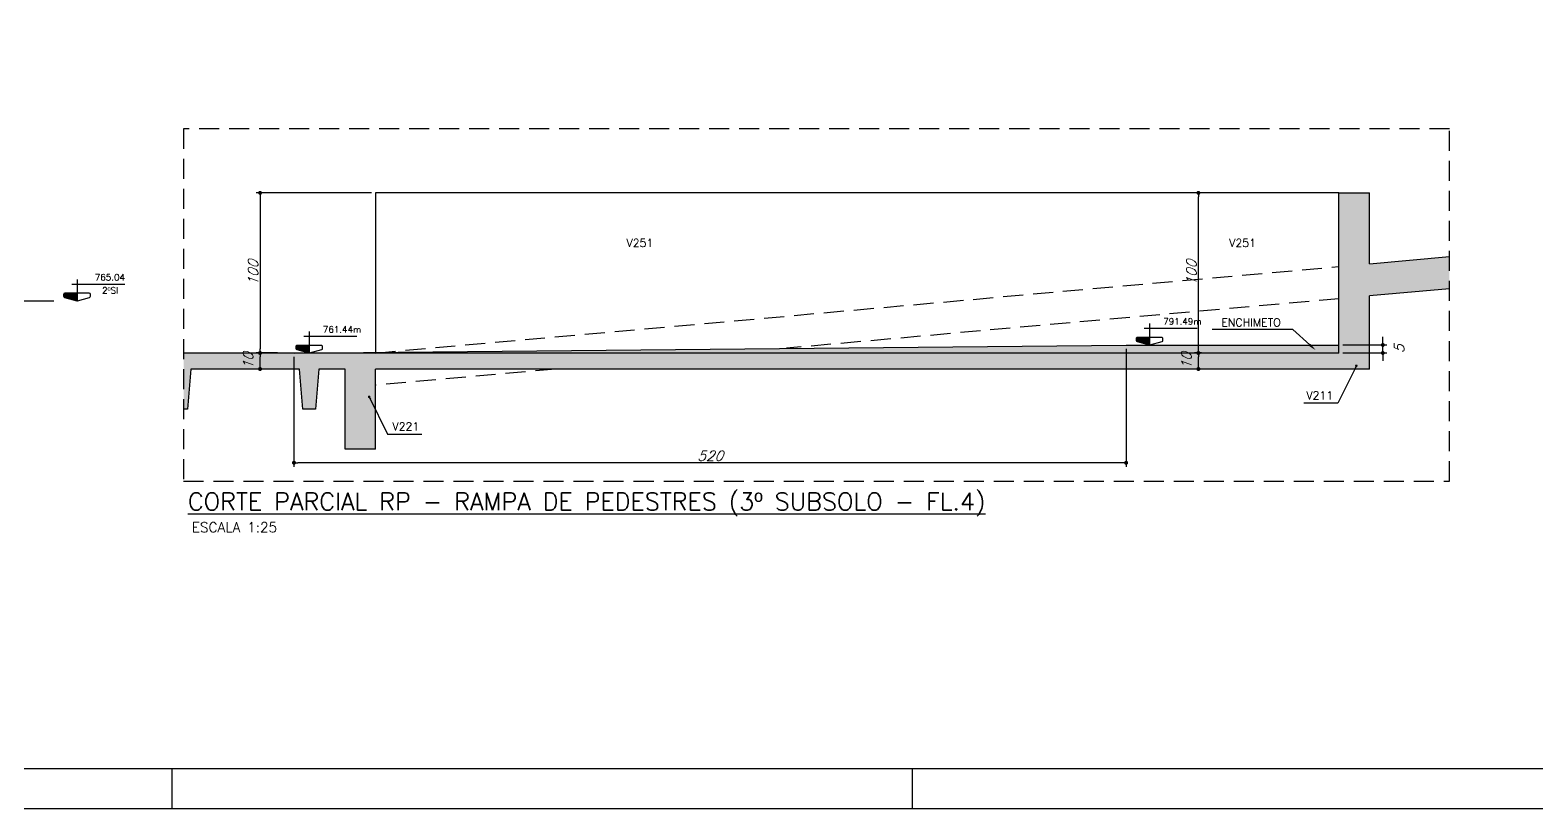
# Model space of a CAD drawing. Header units: millimetres. Extents: x 0 to 7795, y 0 to 4500.
# Drawn here: x 2068 to 3951, y 0 to 972 of the extents above; entities that cross this region are included whole.
import ezdxf
from ezdxf import colors
from ezdxf.entities.mleader import LeaderData, LeaderLine
from ezdxf.enums import TextEntityAlignment as Align
from ezdxf.math import Vec2, Vec3

# ---------------------------------------------------------------- set-up
doc = ezdxf.new("R2010")
doc.units = ezdxf.units.MM
doc.header["$LTSCALE"] = 50
doc.linetypes.add('DASHED', pattern=[0.75, 0.5, -0.25])
doc.linetypes.add('DIVIDE2', pattern=[0.625, 0.25, -0.125, 0, -0.125, 0, -0.125])
for name, color, linetype in [('AR-TEXTO_REGUA 120_1-200', 4, 'Continuous'), ('F-AUX', 2, 'Continuous'), ('F-AUX-RED', 1, 'Continuous'), ('F-CORTE', 4, 'Continuous'), ('F-COTAS', 106, 'Continuous'), ('F-EIXOS-DET', 1, 'Continuous'), ('F-LEADER', 1, 'Continuous'), ('F-MARGEM', 1, 'Continuous'), ('F-NÍVEL-VISTA', 2, 'Continuous'), ('F-SOLIDO-CORTE', 71, 'Continuous'), ('F-TEXTO', 6, 'Continuous'), ('F-TEXTO-YELLOW', 2, 'Continuous'), ('F-VISTA', 2, 'Continuous')]:
    doc.layers.add(name, color=color, linetype=linetype)
doc.styles.add('CP-TEXT-INCL', font='simplex.shx', dxfattribs={"oblique": 20})
doc.styles.add('MCP', font='simplex.shx')
doc.styles.add('REGUA-120-esc1_200', font='simplex.shx', dxfattribs={"height": 0.6})
doc.styles.add('ROMANS', font='simplex.shx')
doc.styles.get("Standard").update_dxf_attribs({"font": 'txt.shx'})
doc.dimstyles.new('CP-COTAS-50', dxfattribs={"dimscale": 0.64, "dimtxt": 12.5, "dimasz": 5, "dimexe": 5, "dimexo": 5, "dimgap": 2.5, "dimtad": 1, "dimdec": 1, "dimdsep": 46, "dimtxsty": 'CP-TEXT-INCL', "dimblk1": 'DOT', "dimblk2": 'DOT', "dimsah": 1, "dimcen": 9, "dimclrd": 256, "dimclre": 256, "dimclrt": 256, "dimadec": 0, "dimazin": 0, "dimtfac": 1, "dimtdec": 1, "dimtmove": 2, "dimatfit": 3, "dimldrblk": 'DOT', "dimfxl": 5, "dimtolj": 1, "dimarcsym": 0})

# ---------------------------------------------------------------- blocks, each defined once
blk = doc.blocks.new('Nível - Vista')
at = {"layer": 'F-NÍVEL-VISTA'}
blk.add_hatch(color=71, dxfattribs=at).paths.add_polyline_path([(0, 0.238), (-0.38, 0.238, 0.414214), (-0.42, 0.198), (-0.42, 0.148, 0.331206), (-0.391, 0.11), (-0.011, 0.002, 0.072993), (0, 0)])
at = {"layer": 'F-NÍVEL-VISTA', "color": 2}
for p, q in [((-0.168, 0.521), (1.493, 0.521)), ((0, 0.67), (0, 0))]:
    blk.add_line(p, q, dxfattribs=at)
blk.add_lwpolyline([(-0.011, 0.002, 0.146769), (0.011, 0.002), (0.391, 0.11, 0.331206), (0.42, 0.148), (0.42, 0.198, 0.414214), (0.38, 0.238), (-0.38, 0.238, 0.414214), (-0.42, 0.198), (-0.42, 0.148, 0.331206), (-0.391, 0.11), (-0.011, 0.002, 0.146769), (0.011, 0.002)], format="xyb", dxfattribs=at)
at = {"layer": 'F-TEXTO', "color": 3, "style": 'MCP'}
for tag, p in [('NÍVEL', (1.026, 0.636)), ('NÍVEL_DETALHE', (1.02, 0.186))]:
    blk.add_attdef(tag, text='', height=0.2, dxfattribs=at).set_placement(p, align=Align.CENTER)
blk = doc.blocks.new('A0-2L_900')
at = {"layer": 'F-MARGEM', "color": 2}
for p, q in [((44.9, 1), (44.9, 0)), ((63.4, 1), (63.4, 0))]:
    blk.add_line(p, q, dxfattribs=at)
blk.add_lwpolyline([(155.9, 0), (0, 0), (0, 90), (155.9, 90)], close=True, dxfattribs=at)
at = {"layer": 'F-MARGEM', "color": 7}
blk.add_lwpolyline([(2.5, 89), (154.9, 89), (154.9, 1), (2.5, 1)], close=True, dxfattribs=at)
blk = doc.blocks.new('_DOT')
at = {"color": 0, "linetype": 'ByBlock'}
blk.add_line((-0.5, 0), (-1, 0), dxfattribs=at)
at = {"color": 0, "linetype": 'ByBlock', "const_width": 0.5}
blk.add_lwpolyline([(-0.25, 0, 1), (0.25, 0, 1)], format="xyb", close=True, dxfattribs=at)
blk = doc.blocks.new('*D148')
at = {"layer": 'DEFPOINTS', "color": 0, "transparency": 16777216}
for p in [(2397.5, 569.3), (3437.5, 579.3), (2397.5, 432.2)]:
    blk.add_point(p, dxfattribs=at)
at = {"layer": 'F-COTAS', "lineweight": -2, "transparency": 16777216}
for p, q in [((3437.5, 574.3), (3437.5, 427.2)), ((2397.5, 564.3), (2397.5, 427.2)), ((3432.5, 432.2), (2402.5, 432.2))]:
    blk.add_line(p, q, dxfattribs=at)
at = {"layer": 'F-COTAS', "lineweight": -2, "transparency": 16777216, "xscale": 5, "yscale": 5, "zscale": 5, "rotation": 180}
blk.add_blockref('_DOT', (2397.5, 432.2), dxfattribs=at)
at = {"layer": 'F-COTAS', "lineweight": -2, "transparency": 16777216, "xscale": 5, "yscale": 5, "zscale": 5}
blk.add_blockref('_DOT', (3437.5, 432.2), dxfattribs=at)
at = {"layer": 'F-COTAS', "transparency": 16777216, "insert": (2917.5, 440.9), "char_height": 12.5, "attachment_point": 5, "style": 'CP-TEXT-INCL'}
blk.add_mtext('\\A1;520', dxfattribs=at)
blk = doc.blocks.new('*D149')
at = {"layer": 'DEFPOINTS', "color": 0, "transparency": 16777216}
for p in [(3703.5, 579.3), (3703.5, 569.3), (3758.3, 579.3)]:
    blk.add_point(p, dxfattribs=at)
at = {"layer": 'F-COTAS', "lineweight": -2, "transparency": 16777216}
for p, q in [((3758.3, 584.3), (3758.3, 589.3)), ((3708.5, 579.3), (3763.3, 579.3)), ((3708.5, 569.3), (3763.3, 569.3)), ((3758.3, 569.3), (3758.3, 579.3)), ((3758.3, 564.3), (3758.3, 559.3))]:
    blk.add_line(p, q, dxfattribs=at)
at = {"layer": 'F-COTAS', "lineweight": -2, "transparency": 16777216, "xscale": 5, "yscale": 5, "zscale": 5}
for p, rotation in [((3758.3, 579.3), 270), ((3758.3, 569.3), 90)]:
    blk.add_blockref('_DOT', p, dxfattribs=dict(at, rotation=rotation))
at = {"layer": 'F-COTAS', "transparency": 16777216, "insert": (3778.7, 574.3), "char_height": 12.5, "attachment_point": 5, "rotation": 90, "style": 'CP-TEXT-INCL'}
blk.add_mtext('\\A1;5', dxfattribs=at)
blk = doc.blocks.new('*D150')
at = {"layer": 'DEFPOINTS', "color": 0, "transparency": 16777216}
for p in [(2499.5, 769.3), (2355.1, 569.3), (2381.8, 569.3)]:
    blk.add_point(p, dxfattribs=at)
at = {"layer": 'F-COTAS', "lineweight": -2, "transparency": 16777216}
for p, q in [((2494.5, 769.3), (2350.1, 769.3)), ((2355.1, 764.3), (2355.1, 574.3)), ((2376.8, 569.3), (2350.1, 569.3))]:
    blk.add_line(p, q, dxfattribs=at)
at = {"layer": 'F-COTAS', "lineweight": -2, "transparency": 16777216, "xscale": 5, "yscale": 5, "zscale": 5}
for p, rotation in [((2355.1, 769.3), 90), ((2355.1, 569.3), 270)]:
    blk.add_blockref('_DOT', p, dxfattribs=dict(at, rotation=rotation))
at = {"layer": 'F-COTAS', "transparency": 16777216, "insert": (2346.3, 669.3), "char_height": 12.5, "attachment_point": 5, "rotation": 90, "style": 'CP-TEXT-INCL'}
blk.add_mtext('\\A1;100', dxfattribs=at)
blk = doc.blocks.new('*D151')
at = {"layer": 'DEFPOINTS', "color": 0, "transparency": 16777216}
for p in [(3527.8, 769.3), (3529.2, 769.3), (3529.2, 569.3)]:
    blk.add_point(p, dxfattribs=at)
at = {"layer": 'F-COTAS', "lineweight": -2, "transparency": 16777216}
for p, q in [((3524.2, 769.3), (3522.8, 769.3)), ((3527.8, 574.3), (3527.8, 764.3)), ((3524.2, 569.3), (3522.8, 569.3))]:
    blk.add_line(p, q, dxfattribs=at)
at = {"layer": 'F-COTAS', "lineweight": -2, "transparency": 16777216, "xscale": 5, "yscale": 5, "zscale": 5}
for p, rotation in [((3527.8, 769.3), 90), ((3527.8, 569.3), 270)]:
    blk.add_blockref('_DOT', p, dxfattribs=dict(at, rotation=rotation))
at = {"layer": 'F-COTAS', "transparency": 16777216, "insert": (3519, 669.3), "char_height": 12.5, "attachment_point": 5, "rotation": 90, "style": 'CP-TEXT-INCL'}
blk.add_mtext('\\A1;100', dxfattribs=at)
blk = doc.blocks.new('*D152')
at = {"layer": 'DEFPOINTS', "color": 0, "transparency": 16777216}
for p in [(2355.1, 569.3), (2375.6, 569.3), (2375.6, 549.3)]:
    blk.add_point(p, dxfattribs=at)
at = {"layer": 'F-COTAS', "lineweight": -2, "transparency": 16777216}
for p, q in [((2370.6, 569.3), (2350.1, 569.3)), ((2370.6, 549.3), (2350.1, 549.3)), ((2355.1, 554.3), (2355.1, 564.3))]:
    blk.add_line(p, q, dxfattribs=at)
at = {"layer": 'F-COTAS', "lineweight": -2, "transparency": 16777216, "xscale": 5, "yscale": 5, "zscale": 5}
for p, rotation in [((2355.1, 569.3), 90), ((2355.1, 549.3), 270)]:
    blk.add_blockref('_DOT', p, dxfattribs=dict(at, rotation=rotation))
at = {"layer": 'F-COTAS', "transparency": 16777216, "insert": (2340.1, 559.3), "char_height": 12.5, "attachment_point": 5, "rotation": 90, "style": 'CP-TEXT-INCL'}
blk.add_mtext('\\A1;10', dxfattribs=at)
blk = doc.blocks.new('*D153')
at = {"layer": 'DEFPOINTS', "color": 0, "transparency": 16777216}
for p in [(3527.8, 569.3), (3536.8, 569.3), (3536.8, 549.3)]:
    blk.add_point(p, dxfattribs=at)
at = {"layer": 'F-COTAS', "lineweight": -2, "transparency": 16777216}
for p, q in [((3531.8, 569.3), (3522.8, 569.3)), ((3531.8, 549.3), (3522.8, 549.3)), ((3527.8, 554.3), (3527.8, 564.3))]:
    blk.add_line(p, q, dxfattribs=at)
at = {"layer": 'F-COTAS', "lineweight": -2, "transparency": 16777216, "xscale": 5, "yscale": 5, "zscale": 5}
for p, rotation in [((3527.8, 569.3), 90), ((3527.8, 549.3), 270)]:
    blk.add_blockref('_DOT', p, dxfattribs=dict(at, rotation=rotation))
at = {"layer": 'F-COTAS', "transparency": 16777216, "insert": (3512.8, 559.3), "char_height": 12.5, "attachment_point": 5, "rotation": 90, "style": 'CP-TEXT-INCL'}
blk.add_mtext('\\A1;10', dxfattribs=at)

msp = doc.modelspace()

# ---------------------------------------------------------------- hatches: boundary and pattern name
at = {"layer": 'F-AUX-RED'}
h = msp.add_hatch(dxfattribs=at)
h.set_pattern_fill('AR-CONC', color=2, scale=0.03)
h.set_pattern_definition([(50, (-24200.508, -291.3384), (5.4655401, -0.4781726), [0.5715, -6.2865]), (355, (-24200.508, -291.3384), (-1.0573026, 5.7317054), [0.4572, -5.0292175]), (100.451445, (-24200.053, -291.3783), (4.4082374, 5.2535326), [0.4857003, -5.3427073]), (46.1842, (-24200.508, -289.8144), (8.1323712, -1.2612698), [0.85725, -9.42975]), (96.635558, (-24199.8305, -289.9195), (7.122124, 7.4227837), [0.7285507, -8.0140682]), (351.18415, (-24200.508, -289.8144), (7.122124, 7.4227837), [0.685799, -7.543792]), (21, (-24199.746, -290.1954), (4.54843174, -3.06795595), [0.5715, -6.2865]), (326, (-24199.746, -290.1954), (1.8540609, 5.525639), [0.4572, -5.0292]), (71.451445, (-24199.367, -290.451), (6.4024926, 2.4576831), [0.4857003, -5.3426981]), (37.5, (-24200.5082, -291.3384), (0.0926581, 2.53665117), [0, -4.96824, 0, -5.1054, 0, -5.04825]), (7.5, (-24200.5082, -291.3384), (2.00458988, 3.00541724), [0, -2.91084, 0, -4.85394, 0, -1.92405]), (327.5, (-24202.2075, -291.3384), (4.06771786, -0.17186232), [0, -1.905, 0, -5.9436, 0, -7.8867]), (317.5, (-24202.9695, -291.3384), (4.44387544, 0.76279473), [0, -2.4765, 0, -3.94716, 0, -5.6007])])
edge = h.paths.add_edge_path()
edge.add_line((3703.51, 569.27), (2397.51, 569.27))
edge.add_line((2397.51, 569.27), (3437.51, 579.27))
edge.add_line((3437.51, 579.27), (3703.51, 579.27))
at = {"layer": 'F-SOLIDO-CORTE'}
h = msp.add_hatch(dxfattribs=at)
h.set_pattern_fill('AR-BRSTD', color=256, scale=0.001)
h.set_pattern_definition([(0, (-10970.5009, 58.96545), (0, 0.0677418), []), (90, (-10970.5009, 58.96545), (-0.1016, 0.0677418), [0.0677418, -0.0677418])])
h.paths.add_polyline_path([(2461.51, 449.27), (2499.51, 449.27), (2499.51, 549.27), (3741.51, 549.27), (3741.51, 640.55), (3841.51, 649.53), (3841.51, 689.69), (3741.51, 680.71), (3741.51, 769.27), (3703.51, 769.27), (3703.51, 569.27), (2259.51, 569.27), (2259.51, 499.27), (2264.51, 499.27), (2268.51, 549.27), (2404.51, 549.27), (2408.51, 499.27), (2424.51, 499.27), (2428.51, 549.27), (2461.51, 549.27)])

# ---------------------------------------------------------------- linework, layer by layer
at = {"layer": 'F-AUX', "color": 1, "linetype": 'DASHED'}
msp.add_lwpolyline([(2259.51, 409.27), (3841.51, 409.27), (3841.51, 849.27), (2259.51, 849.27)], close=True, dxfattribs=at)
at = {"layer": 'F-AUX-RED', "color": 2}
msp.add_lwpolyline([(3703.51, 569.27), (2397.51, 569.27), (3437.51, 579.27), (3703.51, 579.27)], dxfattribs=at)
at = {"layer": 'F-CORTE'}
for p, q in [((3703.51, 569.27), (3703.51, 769.27)), ((3703.51, 769.27), (3741.51, 769.27)), ((3741.51, 680.71), (3741.51, 769.27)), ((3741.51, 549.27), (3741.51, 640.55)), ((3703.51, 569.27), (2259.51, 569.27)), ((2461.51, 449.27), (2461.51, 549.27)), ((2499.51, 449.27), (2499.51, 549.27)), ((3741.51, 549.27), (2499.51, 549.27)), ((2499.51, 449.27), (2461.51, 449.27))]:
    msp.add_line(p, q, dxfattribs=at)
for points in [[(3741.51, 680.71), (3841.51, 689.69)], [(3841.51, 649.53), (3741.51, 640.55)], [(2461.51, 549.27), (2428.51, 549.27), (2424.51, 499.27), (2408.51, 499.27), (2408.51, 499.27), (2404.51, 549.27), (2268.51, 549.27), (2264.51, 499.27), (2259.51, 499.27)]]:
    msp.add_lwpolyline(points, dxfattribs=at)
at = {"layer": 'F-EIXOS-DET', "linetype": 'DIVIDE2', "ltscale": 5}
msp.add_lwpolyline([(2034.87, 634.4), (2148.87, 634.4)], dxfattribs=at)
at = {"layer": 'F-VISTA', "color": 1, "linetype": 'DASHED'}
for p, q in [((2499.51, 569.27), (3703.51, 677.3)), ((3703.51, 637.14), (3013.04, 575.19)), ((2724.19, 549.27), (2499.51, 529.11))]:
    msp.add_line(p, q, dxfattribs=at)
at = {"layer": 'F-VISTA'}
msp.add_lwpolyline([(3703.51, 769.27), (2499.51, 769.27), (2499.51, 569.27)], dxfattribs=at)

# ---------------------------------------------------------------- block references
at = {"layer": 'F-MARGEM', "xscale": 50, "yscale": 50, "zscale": 50}
msp.add_blockref('A0-2L_900', (0, 0), dxfattribs=at)
at = {"layer": 'F-NÍVEL-VISTA', "linetype": 'Continuous', "xscale": 40, "yscale": 40, "zscale": 40}
for p, values in [((2126.37, 634.4), {'NÍVEL': '765.04'}), ((2416.5, 569.27), {'NÍVEL': '761.44m'}), ((3466.75, 579.27), {'NÍVEL': '791.49m'})]:
    msp.add_blockref('Nível - Vista', p, dxfattribs=at).add_auto_attribs(values)

# ---------------------------------------------------------------- texts
at = {"layer": 'AR-TEXTO_REGUA 120_1-200', "color": 2, "style": 'REGUA-120-esc1_200'}
msp.add_text('ESCALA 1:25', height=12.5, dxfattribs=at).set_placement((2269.84, 345.34))
at = {"layer": 'F-TEXTO', "color": 3, "style": 'MCP'}
msp.add_text('2ºSI', height=8, dxfattribs=at).set_placement((2167.76, 643.4), align=Align.CENTER)
at = {"layer": 'F-TEXTO', "style": 'ROMANS'}
msp.add_text('%%UCORTE PARCIAL RP - RAMPA DE PEDESTRES (3º SUBSOLO - FL.4)', height=21.875, dxfattribs=at).set_placement((2265, 372.96))
at = {"layer": 'F-TEXTO-YELLOW', "style": 'MCP'}
for s, p in [('V211', (3662.75, 511.37)), ('V221', (2520.59, 472.57))]:
    msp.add_text(s, height=10, dxfattribs=at).set_placement(p)
at = {"layer": 'F-TEXTO-YELLOW', "char_height": 10, "attachment_point": 5, "style": 'MCP'}
for s, insert in [('V251', (2829.78, 706.73)), ('V251', (3583.06, 706.73)), ('ENCHIMETO', (3593.61, 607.46))]:
    msp.add_mtext_dynamic_manual_height_columns(s, width=110.244, gutter_width=12.5, heights=[0], dxfattribs=dict(at, insert=insert))

# ---------------------------------------------------------------- dimensions: what is measured, and where the dimension line sits
at = {"layer": 'F-COTAS'}
for base, p1, p2, picture, middle in [((2355.06, 569.27), (2499.51, 769.27), (2381.76, 569.27), '*D150', (2346.31, 669.27)), ((3527.76, 769.27), (3529.23, 569.27), (3529.23, 769.27), '*D151', (3519.01, 669.27)), ((2355.06, 569.27), (2375.58, 549.27), (2375.58, 569.27), '*D152', (2340.06, 559.27)), ((3527.76, 569.27), (3536.85, 549.27), (3536.85, 569.27), '*D153', (3512.76, 559.27))]:
    dim = msp.add_linear_dim(base=base, p1=p1, p2=p2, angle=90, dimstyle='CP-COTAS-50', override={"dimscale": 1, "dimlfac": 0.5}, dxfattribs=at)
    dim.commit()
    dim.dimension.update_dxf_attribs({"geometry": picture, "text_midpoint": middle})
dim = msp.add_linear_dim(base=(3758.25, 579.27), p1=(3703.51, 569.27), p2=(3703.51, 579.27), angle=90, dimstyle='CP-COTAS-50', override={"dimscale": 1, "dimlfac": 0.5}, dxfattribs=at)
dim.commit()
dim.dimension.update_dxf_attribs({"geometry": '*D149', "text_midpoint": (3778.67, 574.27), "dimtype": 160})
dim = msp.add_linear_dim(base=(2397.51, 432.19), p1=(3437.51, 579.27), p2=(2397.51, 569.27), dimstyle='CP-COTAS-50', override={"dimscale": 1, "dimlfac": 0.5}, dxfattribs=at)
dim.commit()
dim.dimension.update_dxf_attribs({"geometry": '*D148', "text_midpoint": (2917.51, 440.94)})

# ---------------------------------------------------------------- leaders
at = {"layer": 'F-AUX-RED'}
ml = msp.add_multileader_mtext('Standard', dxfattribs=at)
ml.set_content('', color=256)
ml.set_leader_properties()
ml.build(insert=Vec2(0, 0))
ml.multileader.update_dxf_attribs({"text_right_attachment_type": 6, "text_top_attachment_type": 0, "text_bottom_attachment_type": 0, "dogleg_length": 0.36, "arrow_head_size": 10})
ctx = ml.context
ctx.base_point, ctx.char_height, ctx.arrow_head_size, ctx.landing_gap_size, ctx.plane_origin = Vec3(3545.09, 598.92), 0.18, 10, 0.09, Vec3(3648.25, 597.66)
ctx.right_attachment, ctx.text_align_type = 6, 2
notes = []
notes.append((ctx, [(0, (1, 1, 0), (3645.69, 598.83), (-1, 0), 100.42, [(0, [(3674.35, 572.76)], 256, [])])]))
ctx.mtext.insert, ctx.mtext.alignment, ctx.mtext.flow_direction = Vec3(3545.18, 599.01), 3, 5
at = {"layer": 'F-LEADER'}
for points in [[(3725.19, 553.32), (3702.16, 506.58), (3659.46, 506.58)], [(2491.49, 514.52), (2514.52, 467.78), (2557.22, 467.78)]]:
    msp.add_leader(points, dimstyle='CP-COTAS-50', dxfattribs=at)
for ctx, leaders in notes:
    for number, flags, end, landing, length, lines in leaders:
        leader = LeaderData()
        leader.index, (leader.has_last_leader_line, leader.has_dogleg_vector, leader.attachment_direction) = number, flags
        leader.last_leader_point, leader.dogleg_vector, leader.dogleg_length = Vec3(end), Vec3(landing), length
        for number, points, colour, breaks in lines:
            line = LeaderLine()
            line.index, line.vertices, line.color, line.breaks = number, Vec3.list(points), colors.encode_raw_color(colour), breaks
            leader.lines.append(line)
        ctx.leaders.append(leader)

doc.saveas('drawing.dxf')
